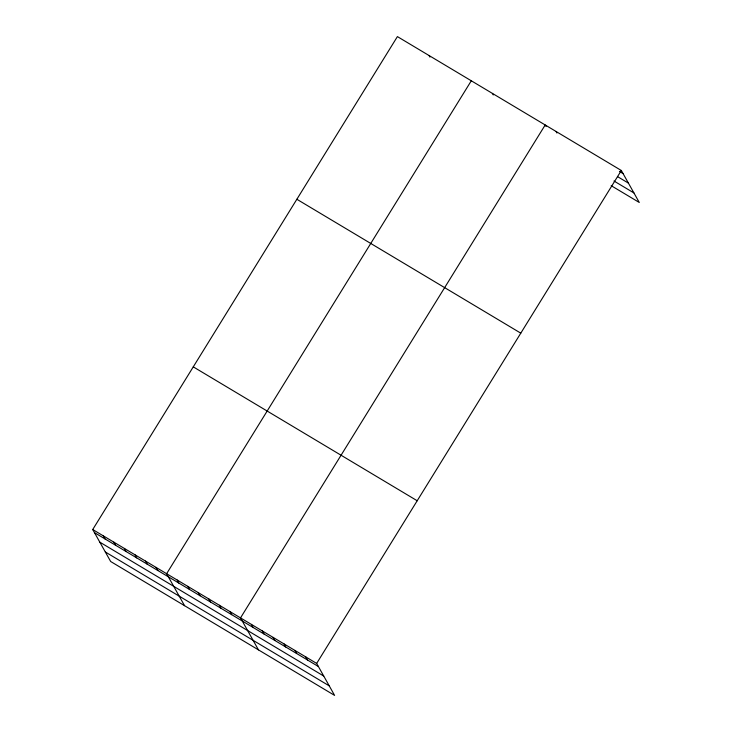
<?xml version="1.0" encoding="UTF-8"?>
<svg xmlns="http://www.w3.org/2000/svg" width="732" height="732" viewBox="0 0 732 732"><rect width="100%" height="100%" fill="white"/><g stroke="black" fill="none" stroke-linecap="round" stroke-linejoin="round"><path stroke-width="1.1" d="M92.726 529.529L316.654 663.421L334.597 695.4L110.669 561.508L92.726 529.529L397.403 36.6L621.331 170.492L639.274 202.471L611.174 185.672M471.298 80.785L166.621 573.714L184.565 605.693M316.654 663.421L621.331 170.492M619.437 171.416L623.06 173.585M617.534 176.613L628.413 183.119M613.983 181.014L633.921 192.937M296.853 199.269L520.791 333.161M193.266 366.86L417.194 500.752M94.455 532.612L318.393 666.513M99.808 542.147L323.736 676.048M105.317 551.974L329.254 685.866M556.073 131.476L556.933 133.014M546.063 126.517L545.194 124.971L240.517 617.899L258.46 649.879M492.407 93.412L493.277 94.95M429.071 55.541L429.94 57.078M305.775 656.915L307.513 660.008M294.905 650.419L296.634 653.502M284.025 643.913L285.755 646.997M273.146 637.407L274.884 640.5M262.276 630.902L264.005 633.994M251.396 624.405L253.126 627.489M229.958 611.586L231.696 614.67M219.408 605.273L221.137 608.365M208.849 598.959L210.578 602.052M198.29 592.646L200.028 595.738M187.74 586.332L189.469 589.425M177.181 580.028L178.91 583.111M156.062 567.401L157.801 570.484M145.512 561.087L147.242 564.18M134.953 554.774L136.683 557.866M124.394 548.46L126.133 551.553M113.835 542.156L115.574 545.239M103.285 535.842L105.015 538.926"/></g></svg>
